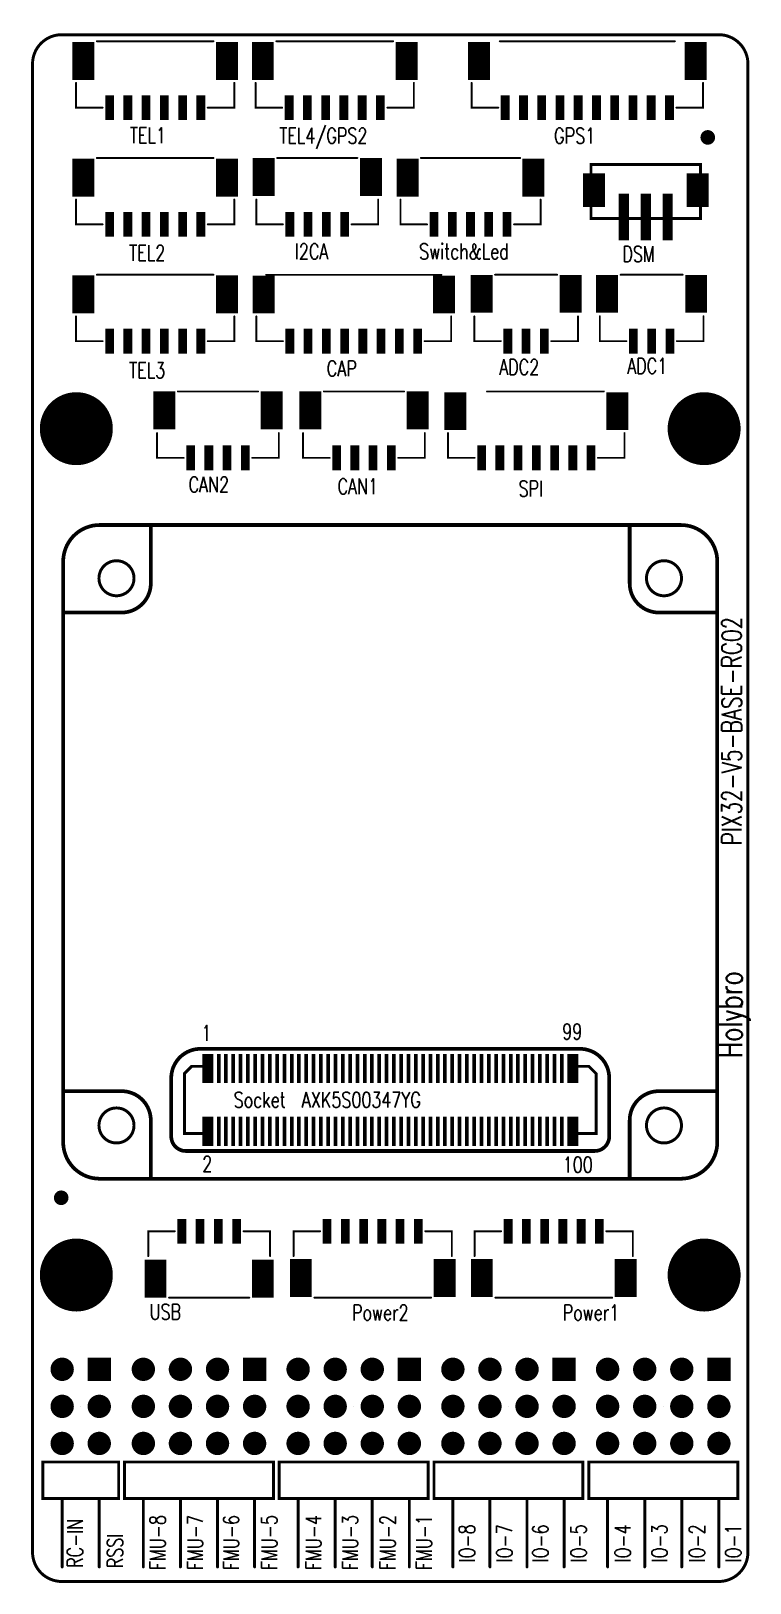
# Model space of a CAD drawing. Extents: x -25 to 25, y -50 to 56.
import ezdxf

# ---------------------------------------------------------------- set-up
doc = ezdxf.new("R2010")
doc.units = 0
doc.header["$MEASUREMENT"] = 0
doc.layers.get('0').update_dxf_attribs({"color": 254, "linetype": 'CONTINUOUS'})
for name, color, linetype in [('2D_LINE_126', 255, 'CONTINUOUS'), ('BOARD_CUTOUT_00', 254, 'CONTINUOUS'), ('BOARD_OUTLINE_00', 254, 'CONTINUOUS'), ('DRIL_NPLTE_THRU_01', 176, 'CONTINUOUS'), ('DRIL_PLTE_THRU_01', 176, 'CONTINUOUS'), ('DRIL_SYMBOL', 254, 'CONTINUOUS'), ('PADS_INNER', 254, 'CONTINUOUS'), ('PADS_TOP', 254, 'CONTINUOUS'), ('PART_TOP_2DLINE_00', 254, 'CONTINUOUS'), ('PART_TOP_2DLINE_01', 254, 'CONTINUOUS'), ('PART_TOP_2DLINE_126', 253, 'CONTINUOUS'), ('TAG_00', 254, 'CONTINUOUS'), ('TAG_01', 254, 'CONTINUOUS'), ('TEXT_126', 254, 'CONTINUOUS')]:
    doc.layers.add(name, color=color, linetype=linetype)
doc.styles.add('W0$254', font='simplex', dxfattribs={"width": 0.75})

# ---------------------------------------------------------------- blocks, each defined once
blk = doc.blocks.new('SMOOTH_0$2032')
at = {"const_width": 0.1016}
blk.add_lwpolyline([(-0.0508, 0, 1), (0.0508, 0, 1)], format="xyb", close=True, dxfattribs=at)
blk = doc.blocks.new('BOARD_70')
at = {"layer": 'BOARD_CUTOUT_00', "const_width": 0.2032}
for points in [[(-17.55, -47.2138, 1), (-19.95, -47.2138, 1)], [(19.95, -47.2138, 1), (17.55, -47.2138, 1)], [(-17.55, -84.7138, 1), (-19.95, -84.7138, 1)], [(19.95, -84.7138, 1), (17.55, -84.7138, 1)]]:
    blk.add_lwpolyline(points, format="xyb", close=True, dxfattribs=at)
at = {"layer": 'BOARD_OUTLINE_00', "const_width": 0.2032}
blk.add_lwpolyline([(-24.5, -11.9638, -0.41421356), (-22.5, -9.9638), (22.5, -9.9638, -0.41421356), (24.5, -11.9638), (24.5, -113.9638, -0.41421356), (22.5, -115.9638), (-22.5, -115.9638, -0.41421356), (-24.5, -113.9638)], format="xyb", close=True, dxfattribs=at)
at = {"layer": 'BOARD_OUTLINE_00'}
for p in [(-22.5, -9.9638), (-24.5, -11.9638)]:
    blk.add_blockref('SMOOTH_0$2032', p, dxfattribs=at)
blk = doc.blocks.new('SMOOTH_0$254')
at = {"const_width": 0.127}
blk.add_lwpolyline([(-0.0635, 0, 1), (0.0635, 0, 1)], format="xyb", close=True, dxfattribs=at)
blk = doc.blocks.new('DRAWING_75')
at = {"layer": '2D_LINE_126', "const_width": 0.254}
blk.add_lwpolyline([(0, 0), (0, 39.8)], dxfattribs=at)
at = {"layer": '2D_LINE_126'}
for p in [(0, 39.8), (0, 0)]:
    blk.add_blockref('SMOOTH_0$254', p, dxfattribs=at)
blk = doc.blocks.new('DRAWING_76')
at = {"layer": '2D_LINE_126', "const_width": 0.254}
blk.add_lwpolyline([(0, 0), (39.8, 0)], dxfattribs=at)
at = {"layer": '2D_LINE_126'}
for p in [(0, 0), (39.8, 0)]:
    blk.add_blockref('SMOOTH_0$254', p, dxfattribs=at)
blk = doc.blocks.new('DRAWING_77')
at = {"layer": '2D_LINE_126', "const_width": 0.254}
blk.add_lwpolyline([(0, 0), (0, 4)], dxfattribs=at)
at = {"layer": '2D_LINE_126'}
for p in [(0, 4), (0, 0)]:
    blk.add_blockref('SMOOTH_0$254', p, dxfattribs=at)
blk = doc.blocks.new('DRAWING_78')
at = {"layer": '2D_LINE_126', "const_width": 0.254}
blk.add_lwpolyline([(0, 0), (0, 4)], dxfattribs=at)
at = {"layer": '2D_LINE_126'}
for p in [(0, 4), (0, 0)]:
    blk.add_blockref('SMOOTH_0$254', p, dxfattribs=at)
blk = doc.blocks.new('DRAWING_79')
at = {"layer": '2D_LINE_126', "const_width": 0.254}
blk.add_lwpolyline([(0, 0), (-4, 0)], dxfattribs=at)
at = {"layer": '2D_LINE_126'}
for p in [(-4, 0), (0, 0)]:
    blk.add_blockref('SMOOTH_0$254', p, dxfattribs=at)
blk = doc.blocks.new('DRAWING_80')
at = {"layer": '2D_LINE_126', "const_width": 0.254}
blk.add_lwpolyline([(0, 0), (-4, 0)], dxfattribs=at)
at = {"layer": '2D_LINE_126'}
for p in [(-4, 0), (0, 0)]:
    blk.add_blockref('SMOOTH_0$254', p, dxfattribs=at)
blk = doc.blocks.new('DRAWING_81')
at = {"layer": '2D_LINE_126', "const_width": 0.254}
blk.add_lwpolyline([(0, 0), (0, -4)], dxfattribs=at)
at = {"layer": '2D_LINE_126'}
for p in [(0, 0), (0, -4)]:
    blk.add_blockref('SMOOTH_0$254', p, dxfattribs=at)
blk = doc.blocks.new('DRAWING_82')
at = {"layer": '2D_LINE_126', "const_width": 0.254}
blk.add_lwpolyline([(0, 0), (0, -4)], dxfattribs=at)
at = {"layer": '2D_LINE_126'}
for p in [(0, 0), (0, -4)]:
    blk.add_blockref('SMOOTH_0$254', p, dxfattribs=at)
blk = doc.blocks.new('DRAWING_83')
at = {"layer": '2D_LINE_126', "const_width": 0.254}
blk.add_lwpolyline([(0, 0), (4, 0)], dxfattribs=at)
at = {"layer": '2D_LINE_126'}
for p in [(0, 0), (4, 0)]:
    blk.add_blockref('SMOOTH_0$254', p, dxfattribs=at)
blk = doc.blocks.new('DRAWING_84')
at = {"layer": '2D_LINE_126', "const_width": 0.254}
blk.add_lwpolyline([(0, 0), (4, 0)], dxfattribs=at)
at = {"layer": '2D_LINE_126'}
for p in [(0, 0), (4, 0)]:
    blk.add_blockref('SMOOTH_0$254', p, dxfattribs=at)
blk = doc.blocks.new('DRAWING_85')
at = {"layer": '2D_LINE_126', "const_width": 0.254}
blk.add_lwpolyline([(0, 0), (0, 39.8)], dxfattribs=at)
at = {"layer": '2D_LINE_126'}
for p in [(0, 39.8), (0, 0)]:
    blk.add_blockref('SMOOTH_0$254', p, dxfattribs=at)
blk = doc.blocks.new('DRAWING_86')
at = {"layer": '2D_LINE_126', "const_width": 0.254}
blk.add_lwpolyline([(0, 0), (-39.8, 0)], dxfattribs=at)
at = {"layer": '2D_LINE_126'}
for p in [(-39.8, 0), (0, 0)]:
    blk.add_blockref('SMOOTH_0$254', p, dxfattribs=at)
blk = doc.blocks.new('DRAWING_87')
at = {"layer": '2D_LINE_126', "const_width": 0.254}
blk.add_lwpolyline([(-2.5, 0, 0.414214), (0, -2.5)], format="xyb", dxfattribs=at)
at = {"layer": '2D_LINE_126'}
for p in [(-2.5, 0), (0, -2.5)]:
    blk.add_blockref('SMOOTH_0$254', p, dxfattribs=at)
blk = doc.blocks.new('DRAWING_88')
at = {"layer": '2D_LINE_126', "const_width": 0.254}
blk.add_lwpolyline([(2, 0, 0.414214), (0, 2)], format="xyb", dxfattribs=at)
at = {"layer": '2D_LINE_126'}
for p in [(0, 2), (2, 0)]:
    blk.add_blockref('SMOOTH_0$254', p, dxfattribs=at)
blk = doc.blocks.new('DRAWING_89')
at = {"layer": '2D_LINE_126', "const_width": 0.254}
blk.add_lwpolyline([(0, 2.5, 0.414214), (-2.5, 0)], format="xyb", dxfattribs=at)
at = {"layer": '2D_LINE_126'}
for p in [(0, 2.5), (-2.5, 0)]:
    blk.add_blockref('SMOOTH_0$254', p, dxfattribs=at)
blk = doc.blocks.new('DRAWING_90')
at = {"layer": '2D_LINE_126', "const_width": 0.254}
blk.add_lwpolyline([(0, -2, 0.414214), (2, 0)], format="xyb", dxfattribs=at)
at = {"layer": '2D_LINE_126'}
for p in [(2, 0), (0, -2)]:
    blk.add_blockref('SMOOTH_0$254', p, dxfattribs=at)
blk = doc.blocks.new('DRAWING_91')
at = {"layer": '2D_LINE_126', "const_width": 0.254}
blk.add_lwpolyline([(0, -2.5, 0.414214), (2.5, 0)], format="xyb", dxfattribs=at)
at = {"layer": '2D_LINE_126'}
for p in [(2.5, 0), (0, -2.5)]:
    blk.add_blockref('SMOOTH_0$254', p, dxfattribs=at)
blk = doc.blocks.new('DRAWING_92')
at = {"layer": '2D_LINE_126', "const_width": 0.254}
blk.add_lwpolyline([(0, 2, 0.414214), (-2, 0)], format="xyb", dxfattribs=at)
at = {"layer": '2D_LINE_126'}
for p in [(0, 2), (-2, 0)]:
    blk.add_blockref('SMOOTH_0$254', p, dxfattribs=at)
blk = doc.blocks.new('DRAWING_93')
at = {"layer": '2D_LINE_126', "const_width": 0.254}
blk.add_lwpolyline([(2.5, 0, 0.414214), (0, 2.5)], format="xyb", dxfattribs=at)
at = {"layer": '2D_LINE_126'}
for p in [(0, 2.5), (2.5, 0)]:
    blk.add_blockref('SMOOTH_0$254', p, dxfattribs=at)
blk = doc.blocks.new('DRAWING_94')
at = {"layer": '2D_LINE_126', "const_width": 0.254}
blk.add_lwpolyline([(-2, 0, 0.414214), (0, -2)], format="xyb", dxfattribs=at)
at = {"layer": '2D_LINE_126'}
for p in [(-2, 0), (0, -2)]:
    blk.add_blockref('SMOOTH_0$254', p, dxfattribs=at)
blk = doc.blocks.new('DRAWING_95')
at = {"layer": '2D_LINE_126', "const_width": 0.254}
blk.add_lwpolyline([(0, 0), (-28, 0)], dxfattribs=at)
at = {"layer": '2D_LINE_126'}
for p in [(-28, 0), (0, 0)]:
    blk.add_blockref('SMOOTH_0$254', p, dxfattribs=at)
blk = doc.blocks.new('DRAWING_96')
at = {"layer": '2D_LINE_126', "const_width": 0.254}
blk.add_lwpolyline([(0, 0), (0, 4)], dxfattribs=at)
at = {"layer": '2D_LINE_126'}
for p in [(0, 4), (0, 0)]:
    blk.add_blockref('SMOOTH_0$254', p, dxfattribs=at)
blk = doc.blocks.new('DRAWING_97')
at = {"layer": '2D_LINE_126', "const_width": 0.254}
blk.add_lwpolyline([(0, 0), (26, 0)], dxfattribs=at)
at = {"layer": '2D_LINE_126'}
for p in [(0, 0), (26, 0)]:
    blk.add_blockref('SMOOTH_0$254', p, dxfattribs=at)
blk = doc.blocks.new('DRAWING_98')
at = {"layer": '2D_LINE_126', "const_width": 0.254}
blk.add_lwpolyline([(0, 0), (0, -4)], dxfattribs=at)
at = {"layer": '2D_LINE_126'}
for p in [(0, 0), (0, -4)]:
    blk.add_blockref('SMOOTH_0$254', p, dxfattribs=at)
blk = doc.blocks.new('DRAWING_99')
at = {"layer": '2D_LINE_126', "const_width": 0.254}
blk.add_lwpolyline([(0, 2, 0.414214), (-2, 0)], format="xyb", dxfattribs=at)
at = {"layer": '2D_LINE_126'}
for p in [(0, 2), (-2, 0)]:
    blk.add_blockref('SMOOTH_0$254', p, dxfattribs=at)
blk = doc.blocks.new('DRAWING_100')
at = {"layer": '2D_LINE_126', "const_width": 0.254}
blk.add_lwpolyline([(-1, 0, 0.414214), (0, -1)], format="xyb", dxfattribs=at)
at = {"layer": '2D_LINE_126'}
for p in [(-1, 0), (0, -1)]:
    blk.add_blockref('SMOOTH_0$254', p, dxfattribs=at)
blk = doc.blocks.new('DRAWING_101')
at = {"layer": '2D_LINE_126', "const_width": 0.254}
blk.add_lwpolyline([(2, 0, 0.414214), (0, 2)], format="xyb", dxfattribs=at)
at = {"layer": '2D_LINE_126'}
for p in [(0, 2), (2, 0)]:
    blk.add_blockref('SMOOTH_0$254', p, dxfattribs=at)
blk = doc.blocks.new('DRAWING_102')
at = {"layer": '2D_LINE_126', "const_width": 0.254}
blk.add_lwpolyline([(0, -1, 0.414214), (1, 0)], format="xyb", dxfattribs=at)
at = {"layer": '2D_LINE_126'}
for p in [(1, 0), (0, -1)]:
    blk.add_blockref('SMOOTH_0$254', p, dxfattribs=at)
blk = doc.blocks.new('DRIL_HOLE_0')
blk.add_lwpolyline([(0, 0, 1), (0, 0, 1)], format="xyb", close=True)
blk = doc.blocks.new('PAD_0')
blk.add_lwpolyline([(0, 0, 1), (0, 0, 1)], format="xyb", close=True)
blk = doc.blocks.new('PAD_1')
at = {"const_width": 0.5}
blk.add_lwpolyline([(0, -0.25, 1), (0, 0.25, 1)], format="xyb", close=True, dxfattribs=at)
blk = doc.blocks.new('STK_TOP_23')
at = {"layer": 'DRIL_PLTE_THRU_01'}
blk.add_blockref('DRIL_HOLE_0', (0, 0), dxfattribs=at)
at = {"layer": 'PADS_INNER'}
blk.add_blockref('PAD_0', (0, 0), dxfattribs=at)
at = {"layer": 'PADS_TOP'}
blk.add_blockref('PAD_1', (0, 0), dxfattribs=at)
blk = doc.blocks.new('SYM_TOP_5')
blk.add_blockref('STK_TOP_23', (0, 0))
blk = doc.blocks.new('PART_TOP_1')
blk.add_blockref('SYM_TOP_5', (0, 0))
blk = doc.blocks.new('SMOOTH_0$127')
at = {"const_width": 0.0635}
blk.add_lwpolyline([(-0.03175, 0, 1), (0.03175, 0, 1)], format="xyb", close=True, dxfattribs=at)
blk = doc.blocks.new('PART_BODY_TOP_39')
at = {"layer": 'PART_TOP_2DLINE_126', "const_width": 0.127}
for points in [[(6, 4.55), (-6, 4.55)], [(-6.1, 0), (-7.925, 0), (-7.925, 1.7)], [(6.1, 0), (7.925, 0), (7.925, 1.7)]]:
    blk.add_lwpolyline(points, dxfattribs=at)
at = {"layer": 'PART_TOP_2DLINE_126'}
for p in [(-6, 4.55), (6, 4.55), (-7.925, 1.7), (7.925, 1.7), (-7.925, 0), (-6.1, 0), (6.1, 0), (7.925, 0)]:
    blk.add_blockref('SMOOTH_0$127', p, dxfattribs=at)
blk = doc.blocks.new('PAD_2')
at = {"const_width": 0.6}
blk.add_lwpolyline([(-0.85, 0), (0.85, 0)], dxfattribs=at)
blk = doc.blocks.new('STK_TOP_278')
at = {"layer": 'DRIL_PLTE_THRU_01'}
blk.add_blockref('DRIL_HOLE_0', (0, 0), dxfattribs=at)
at = {"layer": 'PADS_INNER'}
blk.add_blockref('PAD_0', (0, 0), dxfattribs=at)
at = {"layer": 'PADS_TOP', "rotation": 90}
blk.add_blockref('PAD_2', (0, 0), dxfattribs=at)
blk = doc.blocks.new('PAD_3')
at = {"const_width": 1.5}
blk.add_lwpolyline([(-1.3, 0), (1.3, 0)], dxfattribs=at)
blk = doc.blocks.new('STK_TOP_342')
at = {"layer": 'DRIL_PLTE_THRU_01'}
blk.add_blockref('DRIL_HOLE_0', (0, 0), dxfattribs=at)
at = {"layer": 'PADS_INNER'}
blk.add_blockref('PAD_0', (0, 0), dxfattribs=at)
at = {"layer": 'PADS_TOP', "rotation": 90}
blk.add_blockref('PAD_3', (0, 0), dxfattribs=at)
blk = doc.blocks.new('SYM_TOP_42')
for name, p in [('STK_TOP_342', (-7.425, 3.2)), ('PART_BODY_TOP_39', (0, 0)), ('STK_TOP_342', (7.425, 3.2)), ('STK_TOP_278', (-5.625, 0)), ('STK_TOP_278', (-4.375, 0)), ('STK_TOP_278', (-3.125, 0)), ('STK_TOP_278', (-1.875, 0)), ('STK_TOP_278', (-0.625, 0)), ('STK_TOP_278', (0.625, 0)), ('STK_TOP_278', (1.875, 0)), ('STK_TOP_278', (3.125, 0)), ('STK_TOP_278', (4.375, 0)), ('STK_TOP_278', (5.625, 0))]:
    blk.add_blockref(name, p)
blk = doc.blocks.new('PART_TOP_14')
blk.add_blockref('SYM_TOP_42', (0, 0))
blk = doc.blocks.new('PART_BODY_TOP_45')
at = {"layer": 'PART_TOP_2DLINE_126', "const_width": 0.127}
for points in [[(2.75, 4.55), (-2.75, 4.55)], [(-4.17, 1.7), (-4.17, 0), (-2.35, 0)], [(4.17, 1.7), (4.17, 0), (2.35, 0)]]:
    blk.add_lwpolyline(points, dxfattribs=at)
at = {"layer": 'PART_TOP_2DLINE_126'}
for p in [(-2.75, 4.55), (2.75, 4.55), (-4.17, 1.7), (4.17, 1.7), (-4.17, 0), (-2.35, 0), (2.35, 0), (4.17, 0)]:
    blk.add_blockref('SMOOTH_0$127', p, dxfattribs=at)
blk = doc.blocks.new('SYM_TOP_46')
for name, p in [('STK_TOP_342', (-3.675, 3.25)), ('PART_BODY_TOP_45', (0, 0)), ('STK_TOP_342', (3.675, 3.25)), ('STK_TOP_278', (-1.875, 0)), ('STK_TOP_278', (-0.625, 0)), ('STK_TOP_278', (0.625, 0)), ('STK_TOP_278', (1.875, 0))]:
    blk.add_blockref(name, p)
blk = doc.blocks.new('PART_TOP_15')
blk.add_blockref('SYM_TOP_46', (0, 0))
blk = doc.blocks.new('PART_BODY_TOP_34')
at = {"layer": 'PART_TOP_2DLINE_126', "const_width": 0.127}
for points in [[(3.4, 4.55), (-3.4, 4.55)], [(-4.8, 1.7), (-4.8, 0), (-2.98, 0)], [(4.8, 1.7), (4.8, 0), (2.98, 0)]]:
    blk.add_lwpolyline(points, dxfattribs=at)
at = {"layer": 'PART_TOP_2DLINE_126'}
for p in [(-3.4, 4.55), (3.4, 4.55), (-4.8, 1.7), (4.8, 1.7), (-4.8, 0), (-2.98, 0), (2.98, 0), (4.8, 0)]:
    blk.add_blockref('SMOOTH_0$127', p, dxfattribs=at)
blk = doc.blocks.new('STK_TOP_279')
at = {"layer": 'DRIL_PLTE_THRU_01'}
blk.add_blockref('DRIL_HOLE_0', (0, 0), dxfattribs=at)
at = {"layer": 'PADS_INNER'}
blk.add_blockref('PAD_0', (0, 0), dxfattribs=at)
at = {"layer": 'PADS_TOP', "rotation": 90}
blk.add_blockref('PAD_3', (0, 0), dxfattribs=at)
blk = doc.blocks.new('SYM_TOP_37')
for name, p in [('STK_TOP_279', (-4.3, 3.2)), ('PART_BODY_TOP_34', (0, 0)), ('STK_TOP_279', (4.3, 3.2)), ('STK_TOP_278', (-2.5, 0)), ('STK_TOP_278', (-1.25, 0)), ('STK_TOP_278', (0, 0)), ('STK_TOP_278', (1.25, 0)), ('STK_TOP_278', (2.5, 0))]:
    blk.add_blockref(name, p)
blk = doc.blocks.new('PART_TOP_16')
blk.add_blockref('SYM_TOP_37', (0, 0))
blk = doc.blocks.new('PART_BODY_TOP_28')
at = {"layer": 'PART_TOP_2DLINE_126', "const_width": 0.127}
for points in [[(4, 4.55), (-4, 4.55)], [(-3.6, 0), (-5.42, 0), (-5.42, 1.7)], [(3.6, 0), (5.42, 0), (5.42, 1.7)]]:
    blk.add_lwpolyline(points, dxfattribs=at)
at = {"layer": 'PART_TOP_2DLINE_126'}
for p in [(-4, 4.55), (4, 4.55), (-5.42, 1.7), (5.42, 1.7), (-5.42, 0), (-3.6, 0), (3.6, 0), (5.42, 0)]:
    blk.add_blockref('SMOOTH_0$127', p, dxfattribs=at)
blk = doc.blocks.new('SYM_TOP_31')
for name, p in [('STK_TOP_342', (-4.925, 3.2)), ('PART_BODY_TOP_28', (0, 0)), ('STK_TOP_342', (4.925, 3.2)), ('STK_TOP_278', (-3.125, 0)), ('STK_TOP_278', (-1.875, 0)), ('STK_TOP_278', (-0.625, 0)), ('STK_TOP_278', (0.625, 0)), ('STK_TOP_278', (1.875, 0)), ('STK_TOP_278', (3.125, 0))]:
    blk.add_blockref(name, p)
blk = doc.blocks.new('PART_TOP_17')
blk.add_blockref('SYM_TOP_31', (0, 0))
blk = doc.blocks.new('PART_TOP_18')
blk.add_blockref('SYM_TOP_31', (0, 0))
blk = doc.blocks.new('PART_TOP_19')
blk.add_blockref('SYM_TOP_31', (0, 0))
blk = doc.blocks.new('SMOOTH_0$2')
at = {"const_width": 0.1}
blk.add_lwpolyline([(-0.05, 0, 1), (0.05, 0, 1)], format="xyb", close=True, dxfattribs=at)
blk = doc.blocks.new('PART_BODY_TOP_49')
at = {"layer": 'PART_TOP_2DLINE_00', "const_width": 0.2}
for points in [[(-2.3, 12.8), (-2.3, 13.6), (-1.8, 14.1), (2.3, 14.1), (2.3, 12.8)], [(-2.3, -12.8), (-2.3, -13.6), (-1.8, -14.1), (2.3, -14.1), (2.3, -12.8)]]:
    blk.add_lwpolyline(points, dxfattribs=at)
at = {"layer": 'TAG_00'}
blk.add_lwpolyline([(0, 0), (0, 0)], dxfattribs=at)
at = {"layer": 'TAG_01'}
blk.add_lwpolyline([(0, 0), (0, 0)], dxfattribs=at)
at = {"layer": 'PART_TOP_2DLINE_00'}
for p in [(-1.8, 14.1), (2.3, 14.1), (-2.3, 13.6), (-2.3, 12.8), (2.3, 12.8), (-2.3, -12.8), (2.3, -12.8), (-2.3, -13.6), (-1.8, -14.1), (2.3, -14.1)]:
    blk.add_blockref('SMOOTH_0$2', p, dxfattribs=at)
blk = doc.blocks.new('PAD_5')
at = {"const_width": 0.75}
blk.add_lwpolyline([(-1, 0), (1, 0)], dxfattribs=at)
blk = doc.blocks.new('STK_TOP_385')
at = {"layer": 'DRIL_NPLTE_THRU_01'}
blk.add_blockref('DRIL_HOLE_0', (0, 0), dxfattribs=at)
at = {"layer": 'PADS_INNER'}
blk.add_blockref('PAD_0', (0, 0), dxfattribs=at)
at = {"layer": 'PADS_TOP'}
blk.add_blockref('PAD_5', (0, 0), dxfattribs=at)
blk = doc.blocks.new('PAD_6')
at = {"const_width": 0.25}
blk.add_lwpolyline([(-1, 0), (1, 0)], dxfattribs=at)
blk = doc.blocks.new('STK_TOP_369')
at = {"layer": 'DRIL_NPLTE_THRU_01'}
blk.add_blockref('DRIL_HOLE_0', (0, 0), dxfattribs=at)
at = {"layer": 'PADS_INNER'}
blk.add_blockref('PAD_0', (0, 0), dxfattribs=at)
at = {"layer": 'PADS_TOP'}
blk.add_blockref('PAD_6', (0, 0), dxfattribs=at)
blk = doc.blocks.new('SYM_TOP_50')
for name, p in [('PART_BODY_TOP_49', (0, 0)), ('STK_TOP_385', (-2.15, 12.5)), ('STK_TOP_385', (2.15, 12.5)), ('STK_TOP_369', (-2.15, 11.75)), ('STK_TOP_369', (2.15, 11.75)), ('STK_TOP_369', (-2.15, 11.25)), ('STK_TOP_369', (-2.15, 10.75)), ('STK_TOP_369', (2.15, 11.25)), ('STK_TOP_369', (2.15, 10.75)), ('STK_TOP_369', (-2.15, 10.25)), ('STK_TOP_369', (-2.15, 9.75)), ('STK_TOP_369', (2.15, 10.25)), ('STK_TOP_369', (2.15, 9.75)), ('STK_TOP_369', (-2.15, 9.25)), ('STK_TOP_369', (-2.15, 8.75)), ('STK_TOP_369', (2.15, 9.25)), ('STK_TOP_369', (2.15, 8.75)), ('STK_TOP_369', (-2.15, 8.25)), ('STK_TOP_369', (-2.15, 7.75)), ('STK_TOP_369', (2.15, 8.25)), ('STK_TOP_369', (2.15, 7.75)), ('STK_TOP_369', (-2.15, 7.25)), ('STK_TOP_369', (-2.15, 6.75)), ('STK_TOP_369', (2.15, 7.25)), ('STK_TOP_369', (2.15, 6.75)), ('STK_TOP_369', (-2.15, 6.25)), ('STK_TOP_369', (-2.15, 5.75)), ('STK_TOP_369', (-2.15, 5.25)), ('STK_TOP_369', (2.15, 6.25)), ('STK_TOP_369', (2.15, 5.75)), ('STK_TOP_369', (2.15, 5.25)), ('STK_TOP_369', (-2.15, 4.75)), ('STK_TOP_369', (-2.15, 4.25)), ('STK_TOP_369', (2.15, 4.75)), ('STK_TOP_369', (2.15, 4.25)), ('STK_TOP_369', (-2.15, 3.75)), ('STK_TOP_369', (-2.15, 3.25)), ('STK_TOP_369', (2.15, 3.75)), ('STK_TOP_369', (2.15, 3.25)), ('STK_TOP_369', (-2.15, 2.75)), ('STK_TOP_369', (-2.15, 2.25)), ('STK_TOP_369', (2.15, 2.75)), ('STK_TOP_369', (2.15, 2.25)), ('STK_TOP_369', (-2.15, 1.75)), ('STK_TOP_369', (-2.15, 1.25)), ('STK_TOP_369', (2.15, 1.75)), ('STK_TOP_369', (2.15, 1.25)), ('STK_TOP_369', (-2.15, 0.75)), ('STK_TOP_369', (-2.15, 0.25)), ('STK_TOP_369', (2.15, 0.75)), ('STK_TOP_369', (2.15, 0.25)), ('STK_TOP_369', (-2.15, -0.25)), ('STK_TOP_369', (-2.15, -0.75)), ('STK_TOP_369', (2.15, -0.25)), ('STK_TOP_369', (2.15, -0.75)), ('STK_TOP_369', (-2.15, -1.25)), ('STK_TOP_369', (-2.15, -1.75)), ('STK_TOP_369', (-2.15, -2.25)), ('STK_TOP_369', (2.15, -1.25)), ('STK_TOP_369', (2.15, -1.75)), ('STK_TOP_369', (2.15, -2.25)), ('STK_TOP_369', (-2.15, -2.75)), ('STK_TOP_369', (-2.15, -3.25)), ('STK_TOP_369', (2.15, -2.75)), ('STK_TOP_369', (2.15, -3.25)), ('STK_TOP_369', (-2.15, -3.75)), ('STK_TOP_369', (-2.15, -4.25)), ('STK_TOP_369', (2.15, -3.75)), ('STK_TOP_369', (2.15, -4.25)), ('STK_TOP_369', (-2.15, -4.75)), ('STK_TOP_369', (-2.15, -5.25)), ('STK_TOP_369', (2.15, -4.75)), ('STK_TOP_369', (2.15, -5.25)), ('STK_TOP_369', (-2.15, -5.75)), ('STK_TOP_369', (-2.15, -6.25)), ('STK_TOP_369', (2.15, -5.75)), ('STK_TOP_369', (2.15, -6.25)), ('STK_TOP_369', (-2.15, -6.75)), ('STK_TOP_369', (-2.15, -7.25)), ('STK_TOP_369', (2.15, -6.75)), ('STK_TOP_369', (2.15, -7.25)), ('STK_TOP_369', (-2.15, -7.75)), ('STK_TOP_369', (-2.15, -8.25)), ('STK_TOP_369', (2.15, -7.75)), ('STK_TOP_369', (2.15, -8.25)), ('STK_TOP_369', (-2.15, -8.75)), ('STK_TOP_369', (-2.15, -9.25)), ('STK_TOP_369', (2.15, -8.75)), ('STK_TOP_369', (2.15, -9.25)), ('STK_TOP_369', (-2.15, -9.75)), ('STK_TOP_369', (-2.15, -10.25)), ('STK_TOP_369', (-2.15, -10.75)), ('STK_TOP_369', (2.15, -9.75)), ('STK_TOP_369', (2.15, -10.25)), ('STK_TOP_369', (2.15, -10.75)), ('STK_TOP_369', (-2.15, -11.25)), ('STK_TOP_369', (-2.15, -11.75)), ('STK_TOP_369', (2.15, -11.25)), ('STK_TOP_369', (2.15, -11.75)), ('STK_TOP_385', (-2.15, -12.5)), ('STK_TOP_385', (2.15, -12.5))]:
    blk.add_blockref(name, p)
blk = doc.blocks.new('PART_TOP_23')
blk.add_blockref('SYM_TOP_50', (0, 0))
blk = doc.blocks.new('PART_BODY_TOP_54')
at = {"layer": 'PART_TOP_2DLINE_126', "const_width": 0.203}
blk.add_lwpolyline([(-3.75, -1.85), (3.75, -1.85), (3.75, 1.85), (-3.75, 1.85)], close=True, dxfattribs=at)
at = {"layer": 'PART_TOP_2DLINE_126'}
for p in [(-3.75, 1.85), (3.75, 1.85), (-3.75, -1.85), (3.75, -1.85)]:
    blk.add_blockref('SMOOTH_0$2032', p, dxfattribs=at)
blk = doc.blocks.new('PAD_7')
at = {"const_width": 0.7}
blk.add_lwpolyline([(-1.6, 0), (1.6, 0)], dxfattribs=at)
blk = doc.blocks.new('STK_TOP_420')
at = {"layer": 'DRIL_NPLTE_THRU_01'}
blk.add_blockref('DRIL_HOLE_0', (0, 0), dxfattribs=at)
at = {"layer": 'PADS_INNER'}
blk.add_blockref('PAD_0', (0, 0), dxfattribs=at)
at = {"layer": 'PADS_TOP', "rotation": 90}
blk.add_blockref('PAD_7', (0, 0), dxfattribs=at)
blk = doc.blocks.new('PAD_8')
at = {"const_width": 1.5}
blk.add_lwpolyline([(-1.15, 0), (1.15, 0)], dxfattribs=at)
blk = doc.blocks.new('STK_TOP_421')
at = {"layer": 'DRIL_NPLTE_THRU_01'}
blk.add_blockref('DRIL_HOLE_0', (0, 0), dxfattribs=at)
at = {"layer": 'PADS_INNER'}
blk.add_blockref('PAD_0', (0, 0), dxfattribs=at)
at = {"layer": 'PADS_TOP', "rotation": 90}
blk.add_blockref('PAD_8', (0, 0), dxfattribs=at)
blk = doc.blocks.new('SYM_TOP_55')
for name, p in [('STK_TOP_421', (-3.550158, 0.100076)), ('PART_BODY_TOP_54', (0, 0)), ('STK_TOP_421', (3.549904, 0.100076)), ('STK_TOP_420', (-1.500124, -1.749806)), ('STK_TOP_420', (0, -1.749806)), ('STK_TOP_420', (1.49987, -1.749806))]:
    blk.add_blockref(name, p)
blk = doc.blocks.new('PART_TOP_24')
blk.add_blockref('SYM_TOP_55', (0, 0))
blk = doc.blocks.new('PART_TOP_25')
blk.add_blockref('SYM_TOP_46', (0, 0))
blk = doc.blocks.new('PART_TOP_26')
blk.add_blockref('SYM_TOP_46', (0, 0))
blk = doc.blocks.new('PART_TOP_34')
blk.add_blockref('SYM_TOP_5', (0, 0))
blk = doc.blocks.new('PART_TOP_35')
blk.add_blockref('SYM_TOP_46', (0, 0))
blk = doc.blocks.new('SMOOTH_0$1999')
at = {"const_width": 0.0999}
blk.add_lwpolyline([(-0.05, 0, 1), (0.05, 0, 1)], format="xyb", close=True, dxfattribs=at)
blk = doc.blocks.new('PART_BODY_TOP_63')
at = {"layer": 'PART_TOP_2DLINE_01', "const_width": 0.2}
blk.add_lwpolyline([(-6.31, 5.1), (-3.81, 5.1), (-3.81, -5.1), (-6.31, -5.1)], close=True, dxfattribs=at)
for points in [[(-6.35, 3.81), (-11, 3.81)], [(-6.35, 1.27), (-11, 1.27)], [(-6.35, -1.27), (-11, -1.27)], [(-6.35, -3.81), (-11, -3.81)]]:
    blk.add_lwpolyline(points, dxfattribs=at)
at = {"layer": 'TAG_00'}
blk.add_lwpolyline([(0, 0), (0, 0)], dxfattribs=at)
at = {"layer": 'TAG_01'}
blk.add_lwpolyline([(0, 0), (0, 0)], dxfattribs=at)
at = {"layer": 'PART_TOP_2DLINE_01'}
for p in [(-6.31, 5.1), (-3.81, 5.1), (-11, 3.81), (-6.35, 3.81), (-11, 1.27), (-6.35, 1.27), (-11, -1.27), (-6.35, -1.27), (-11, -3.81), (-6.35, -3.81), (-6.31, -5.1), (-3.81, -5.1)]:
    blk.add_blockref('SMOOTH_0$1999', p, dxfattribs=at)
blk = doc.blocks.new('DRIL_SYMBOL_1')
at = {"layer": 'DRIL_SYMBOL', "const_width": 0.0508}
for points in [[(-0.254, 0), (0.254, 0)], [(0, -0.254), (0, 0.254)]]:
    blk.add_lwpolyline(points, dxfattribs=at)
blk = doc.blocks.new('DRIL_HOLE_1')
at = {"const_width": 0.5}
blk.add_lwpolyline([(-0.25, 0, 1), (0.25, 0, 1)], format="xyb", close=True, dxfattribs=at)
blk.add_blockref('DRIL_SYMBOL_1', (0, 0))
blk = doc.blocks.new('PAD_9')
at = {"const_width": 0.8}
blk.add_lwpolyline([(0, -0.4, 1), (0, 0.4, 1)], format="xyb", close=True, dxfattribs=at)
blk = doc.blocks.new('PAD_10')
at = {"const_width": 1.6}
blk.add_lwpolyline([(-0.8, 0), (0.8, 0)], dxfattribs=at)
blk = doc.blocks.new('STK_TOP_169')
at = {"layer": 'DRIL_PLTE_THRU_01'}
blk.add_blockref('DRIL_HOLE_1', (0, 0), dxfattribs=at)
at = {"layer": 'PADS_INNER'}
blk.add_blockref('PAD_9', (0, 0), dxfattribs=at)
at = {"layer": 'PADS_TOP'}
blk.add_blockref('PAD_10', (0, 0), dxfattribs=at)
blk = doc.blocks.new('STK_TOP_168')
at = {"layer": 'DRIL_PLTE_THRU_01'}
blk.add_blockref('DRIL_HOLE_1', (0, 0), dxfattribs=at)
at = {"layer": 'PADS_INNER'}
blk.add_blockref('PAD_9', (0, 0), dxfattribs=at)
at = {"layer": 'PADS_TOP'}
blk.add_blockref('PAD_9', (0, 0), dxfattribs=at)
blk = doc.blocks.new('SYM_TOP_62')
for name, p in [('PART_BODY_TOP_63', (0, 0)), ('STK_TOP_168', (-2.54, 3.81)), ('STK_TOP_168', (0, 3.81)), ('STK_TOP_168', (2.54, 3.81)), ('STK_TOP_168', (-2.54, 1.27)), ('STK_TOP_168', (0, 1.27)), ('STK_TOP_168', (2.54, 1.27)), ('STK_TOP_168', (-2.54, -1.27)), ('STK_TOP_168', (0, -1.27)), ('STK_TOP_168', (2.54, -1.27)), ('STK_TOP_168', (-2.54, -3.81)), ('STK_TOP_168', (0, -3.81)), ('STK_TOP_169', (2.54, -3.81))]:
    blk.add_blockref(name, p)
blk = doc.blocks.new('PART_TOP_36')
blk.add_blockref('SYM_TOP_62', (0, 0))
blk = doc.blocks.new('PART_TOP_37')
blk.add_blockref('SYM_TOP_62', (0, 0))
blk = doc.blocks.new('PART_TOP_38')
blk.add_blockref('SYM_TOP_62', (0, 0))
blk = doc.blocks.new('PART_TOP_39')
blk.add_blockref('SYM_TOP_62', (0, 0))
blk = doc.blocks.new('PART_TOP_40')
blk.add_blockref('SYM_TOP_31', (0, 0))
blk = doc.blocks.new('PART_TOP_41')
blk.add_blockref('SYM_TOP_31', (0, 0))
blk = doc.blocks.new('PART_BODY_TOP_31')
at = {"layer": 'PART_TOP_2DLINE_126', "const_width": 0.127}
for points in [[(4.63, 4.55), (-3.37, 4.55)], [(-4.22, 0), (-6.04, 0), (-6.04, 1.7)], [(4.23, 0), (6.05, 0), (6.05, 1.7)]]:
    blk.add_lwpolyline(points, dxfattribs=at)
at = {"layer": 'PART_TOP_2DLINE_126'}
for p in [(-3.37, 4.55), (4.63, 4.55), (-6.04, 1.7), (6.05, 1.7), (-6.04, 0), (-4.22, 0), (4.23, 0), (6.05, 0)]:
    blk.add_blockref('SMOOTH_0$127', p, dxfattribs=at)
blk = doc.blocks.new('SYM_TOP_34')
for name, p in [('STK_TOP_342', (-5.545, 3.2)), ('PART_BODY_TOP_31', (0, 0)), ('STK_TOP_342', (5.555, 3.2)), ('STK_TOP_278', (-3.745, 0)), ('STK_TOP_278', (-2.495, 0)), ('STK_TOP_278', (-1.245, 0)), ('STK_TOP_278', (0.005, 0)), ('STK_TOP_278', (1.255, 0)), ('STK_TOP_278', (2.505, 0)), ('STK_TOP_278', (3.755, 0))]:
    blk.add_blockref(name, p)
blk = doc.blocks.new('PART_TOP_45')
blk.add_blockref('SYM_TOP_34', (0, 0))
blk = doc.blocks.new('PART_BODY_TOP_113')
at = {"layer": 'PART_TOP_2DLINE_01', "const_width": 0.2}
blk.add_lwpolyline([(-6.31, 2.6), (-3.81, 2.6), (-3.81, -2.6), (-6.31, -2.6)], close=True, dxfattribs=at)
for points in [[(-6.35, 1.27), (-11, 1.27)], [(-6.35, -1.27), (-11, -1.27)]]:
    blk.add_lwpolyline(points, dxfattribs=at)
at = {"layer": 'TAG_00'}
blk.add_lwpolyline([(0, 0), (0, 0)], dxfattribs=at)
at = {"layer": 'TAG_01'}
blk.add_lwpolyline([(0, 0), (0, 0)], dxfattribs=at)
at = {"layer": 'PART_TOP_2DLINE_01'}
for p in [(-6.31, 2.6), (-3.81, 2.6), (-11, 1.27), (-6.35, 1.27), (-11, -1.27), (-6.35, -1.27), (-6.31, -2.6), (-3.81, -2.6)]:
    blk.add_blockref('SMOOTH_0$1999', p, dxfattribs=at)
blk = doc.blocks.new('SYM_TOP_67')
for name, p in [('PART_BODY_TOP_113', (0, 0)), ('STK_TOP_168', (-2.54, 1.27)), ('STK_TOP_168', (0, 1.27)), ('STK_TOP_168', (2.54, 1.27)), ('STK_TOP_168', (-2.54, -1.27)), ('STK_TOP_168', (0, -1.27)), ('STK_TOP_169', (2.54, -1.27))]:
    blk.add_blockref(name, p)
blk = doc.blocks.new('PART_TOP_71')
blk.add_blockref('SYM_TOP_67', (0, 0))
blk = doc.blocks.new('DRIL_SYMBOL_3$1')
at = {"layer": 'DRIL_SYMBOL', "const_width": 0.0508}
for points in [[(-0.254, 0), (0.254, 0)], [(0, -0.254), (0, 0.254)]]:
    blk.add_lwpolyline(points, dxfattribs=at)
blk = doc.blocks.new('DRIL_HOLE_3$1')
at = {"const_width": 1.55}
blk.add_lwpolyline([(-0.775, 0, 1), (0.775, 0, 1)], format="xyb", close=True, dxfattribs=at)
blk.add_blockref('DRIL_SYMBOL_3$1', (0, 0))
blk = doc.blocks.new('PAD_11')
at = {"const_width": 2.5}
blk.add_lwpolyline([(0, -1.25, 1), (0, 1.25, 1)], format="xyb", close=True, dxfattribs=at)
blk = doc.blocks.new('STK_TOP_427')
at = {"layer": 'DRIL_PLTE_THRU_01'}
blk.add_blockref('DRIL_HOLE_3$1', (0, 0), dxfattribs=at)
at = {"layer": 'PADS_INNER'}
blk.add_blockref('PAD_11', (0, 0), dxfattribs=at)
at = {"layer": 'PADS_TOP'}
blk.add_blockref('PAD_11', (0, 0), dxfattribs=at)
blk = doc.blocks.new('SYM_TOP_61')
blk.add_blockref('STK_TOP_427', (0, 0))
blk = doc.blocks.new('PART_TOP_75')
blk.add_blockref('SYM_TOP_61', (0, 0))
blk = doc.blocks.new('PART_TOP_76')
blk.add_blockref('SYM_TOP_61', (0, 0))
blk = doc.blocks.new('PART_TOP_77')
blk.add_blockref('SYM_TOP_61', (0, 0))
blk = doc.blocks.new('PART_TOP_78')
blk.add_blockref('SYM_TOP_61', (0, 0))
blk = doc.blocks.new('PART_BODY_TOP_114')
at = {"layer": 'PART_TOP_2DLINE_126', "const_width": 0.127}
for points in [[(-2.12, 4.55), (2.13, 4.55)], [(-1.72, 0), (-3.54, 0), (-3.54, 1.7)], [(1.73, 0), (3.56, 0), (3.56, 1.7)]]:
    blk.add_lwpolyline(points, dxfattribs=at)
at = {"layer": 'PART_TOP_2DLINE_126'}
for p in [(-2.12, 4.55), (2.13, 4.55), (-3.54, 1.7), (3.56, 1.7), (-3.54, 0), (-1.72, 0), (1.73, 0), (3.56, 0)]:
    blk.add_blockref('SMOOTH_0$127', p, dxfattribs=at)
blk = doc.blocks.new('PAD_12')
at = {"const_width": 1.5}
blk.add_lwpolyline([(-1.29, 0), (1.29, 0)], dxfattribs=at)
blk = doc.blocks.new('STK_TOP_288')
at = {"layer": 'DRIL_PLTE_THRU_01'}
blk.add_blockref('DRIL_HOLE_0', (0, 0), dxfattribs=at)
at = {"layer": 'PADS_INNER'}
blk.add_blockref('PAD_0', (0, 0), dxfattribs=at)
at = {"layer": 'PADS_TOP', "rotation": 90}
blk.add_blockref('PAD_12', (0, 0), dxfattribs=at)
blk = doc.blocks.new('SYM_TOP_68')
for name, p in [('STK_TOP_288', (-3.045, 3.25)), ('PART_BODY_TOP_114', (0, 0)), ('STK_TOP_288', (3.055, 3.25)), ('STK_TOP_278', (-1.245, 0)), ('STK_TOP_278', (0.005, 0)), ('STK_TOP_278', (1.255, 0))]:
    blk.add_blockref(name, p)
blk = doc.blocks.new('PART_TOP_79')
blk.add_blockref('SYM_TOP_68', (0, 0))
blk = doc.blocks.new('PART_TOP_80')
blk.add_blockref('SYM_TOP_68', (0, 0))
blk = doc.blocks.new('PART_BODY_TOP_116')
at = {"layer": 'PART_TOP_2DLINE_126', "const_width": 0.127}
for points in [[(6, 4.55), (-6, 4.55)], [(-4.85, 0), (-6.675, 0), (-6.675, 1.7)], [(4.85, 0), (6.675, 0), (6.675, 1.7)]]:
    blk.add_lwpolyline(points, dxfattribs=at)
at = {"layer": 'PART_TOP_2DLINE_126'}
for p in [(-6, 4.55), (6, 4.55), (-6.675, 1.7), (6.675, 1.7), (-6.675, 0), (-4.85, 0), (4.85, 0), (6.675, 0)]:
    blk.add_blockref('SMOOTH_0$127', p, dxfattribs=at)
blk = doc.blocks.new('SYM_TOP_70')
for name, p in [('STK_TOP_342', (-6.175, 3.2)), ('PART_BODY_TOP_116', (0, 0)), ('STK_TOP_342', (6.175, 3.2)), ('STK_TOP_278', (-4.375, 0)), ('STK_TOP_278', (-3.125, 0)), ('STK_TOP_278', (-1.875, 0)), ('STK_TOP_278', (-0.625, 0)), ('STK_TOP_278', (0.625, 0)), ('STK_TOP_278', (1.875, 0)), ('STK_TOP_278', (3.125, 0)), ('STK_TOP_278', (4.375, 0))]:
    blk.add_blockref(name, p)
blk = doc.blocks.new('PART_TOP_83')
blk.add_blockref('SYM_TOP_70', (0, 0))
blk = doc.blocks.new('PART_TOP_84')
blk.add_blockref('SYM_TOP_31', (0, 0))

msp = doc.modelspace()

# ---------------------------------------------------------------- block references
for name, p in [('BOARD_70', (0, 65.9638)), ('PART_TOP_17', (-16.1, 51)), ('PART_TOP_19', (-3.8, 51)), ('PART_TOP_14', (13.5, 51)), ('PART_TOP_1', (21.7496, 48.9604)), ('PART_TOP_18', (-16.1, 43)), ('PART_TOP_25', (-5, 43)), ('PART_TOP_16', (5.5, 43)), ('PART_TOP_24', (17.5, 45.25)), ('PART_TOP_84', (-16.1, 35)), ('PART_TOP_83', (-2.5, 34.996)), ('PART_TOP_80', (9.3, 35)), ('PART_TOP_79', (17.9, 35)), ('PART_TOP_15', (-11.8, 27)), ('PART_TOP_26', (-1.8, 27)), ('PART_TOP_45', (10, 27)), ('PART_TOP_77', (-21.5, 29)), ('PART_TOP_76', (21.5, 29)), ('DRAWING_89', (-19.9, 19.9)), ('DRAWING_86', (19.9, 22.4)), ('DRAWING_78', (-16.4, 18.4)), ('DRAWING_81', (16.4, 22.4)), ('DRAWING_93', (19.9, 19.9)), ('DRAWING_75', (-22.4, -19.9)), ('DRAWING_85', (22.4, -19.9)), ('DRAWING_90', (-18.4, 18.4)), ('DRAWING_94', (18.4, 18.4)), ('DRAWING_83', (-22.4, 16.4)), ('DRAWING_84', (18.4, 16.4)), ('DRAWING_99', (-13, -15.5)), ('DRAWING_97', (-13, -13.5)), ('DRAWING_101', (13, -15.5)), ('DRAWING_96', (-15, -19.5)), ('DRAWING_98', (15, -15.5)), ('DRAWING_80', (-18.4, -16.4)), ('DRAWING_88', (-18.4, -18.4)), ('DRAWING_92', (18.4, -18.4)), ('DRAWING_79', (22.4, -16.4)), ('DRAWING_77', (-16.4, -22.4)), ('DRAWING_82', (16.4, -18.4)), ('DRAWING_87', (-19.9, -19.9)), ('DRAWING_100', (-14, -19.5)), ('DRAWING_102', (14, -19.5)), ('DRAWING_91', (19.9, -19.9)), ('DRAWING_95', (14, -20.5)), ('DRAWING_76', (-19.9, -22.4)), ('PART_TOP_34', (-22.5359, -23.7048)), ('PART_TOP_78', (-21.5, -29)), ('PART_TOP_75', (21.5, -29))]:
    msp.add_blockref(name, p)
for name, p, rotation in [('PART_TOP_23', (0, -17), 270), ('PART_TOP_35', (-12.4, -26), 180), ('PART_TOP_41', (-1.2, -26), 180), ('PART_TOP_40', (11.2, -26), 180), ('PART_TOP_71', (-21.2, -38), 90), ('PART_TOP_39', (-13.1, -38), 90), ('PART_TOP_38', (-2.5, -38), 90), ('PART_TOP_37', (8.1, -38), 90), ('PART_TOP_36', (18.7, -38), 90)]:
    msp.add_blockref(name, p, dxfattribs=dict(rotation=rotation))

# ---------------------------------------------------------------- texts
at = {"layer": 'TEXT_126', "style": 'W0$254', "width": 0.75}
for s, p in [('TEL1', (-17.8308, 48.5648)), ('TEL4/GPS2', (-7.5946, 48.5394)), ('GPS1', (11.2268, 48.5394)), ('TEL2', (-17.8816, 40.513)), ('I2CA', (-6.5278, 40.6146)), ('Switch&Led', (1.9812, 40.6146)), ('DSM', (15.9004, 40.4368)), ('TEL3', (-17.8816, 32.4612)), ('CAP', (-4.3434, 32.5882)), ('ADC2', (7.4676, 32.6898)), ('ADC1', (16.2306, 32.766)), ('CAN2', (-13.8176, 24.638)), ('CAN1', (-3.6068, 24.511)), ('SPI', (8.7884, 24.3586)), ('1', (-12.9286, -12.954)), ('99', (11.7856, -12.8524)), ('Socket  AXK5S00347YG', (-10.7188, -17.526)), ('2', (-12.8778, -21.9202)), ('100', (11.811, -21.971)), ('USB', (-16.4846, -32.0548)), ('Power2', (-2.6162, -32.1056)), ('Power1', (11.811, -32.1056))]:
    msp.add_text(s, height=1.0668, dxfattribs=at).set_placement(p)
for s, height, p in [('PIX32-V5-BASE-RC02', 1.3335, (24.0538, 0.4572)), ('Holybro', 1.6002, (24.1046, -14.1478)), ('FMU-8', 1.0668, (-15.3924, -49.2252)), ('FMU-7', 1.0668, (-12.827, -49.2252)), ('FMU-6', 1.0668, (-10.3632, -49.2252)), ('FMU-5', 1.0668, (-7.747, -49.2252)), ('FMU-4', 1.0668, (-4.7244, -49.2252)), ('FMU-3', 1.0668, (-2.2098, -49.2252)), ('FMU-2', 1.0668, (0.3556, -49.2252)), ('RC-IN', 1.0668, (-21.0566, -49.0728)), ('FMU-1', 1.0668, (2.8448, -49.2252)), ('IO-8', 1.0668, (5.7912, -48.6918)), ('IO-7', 1.0668, (8.3566, -48.6918)), ('IO-6', 1.0668, (10.8204, -48.6918)), ('IO-5', 1.0668, (13.4366, -48.6918)), ('IO-4', 1.0668, (16.4592, -48.6918)), ('IO-3', 1.0668, (18.9738, -48.6918)), ('IO-2', 1.0668, (21.5392, -48.6918)), ('IO-1', 1.0668, (24.0284, -48.6918)), ('RSSI', 1.0668, (-18.3134, -49.0982))]:
    msp.add_text(s, height=height, rotation=90, dxfattribs=at).set_placement(p)

doc.saveas('drawing.dxf')
